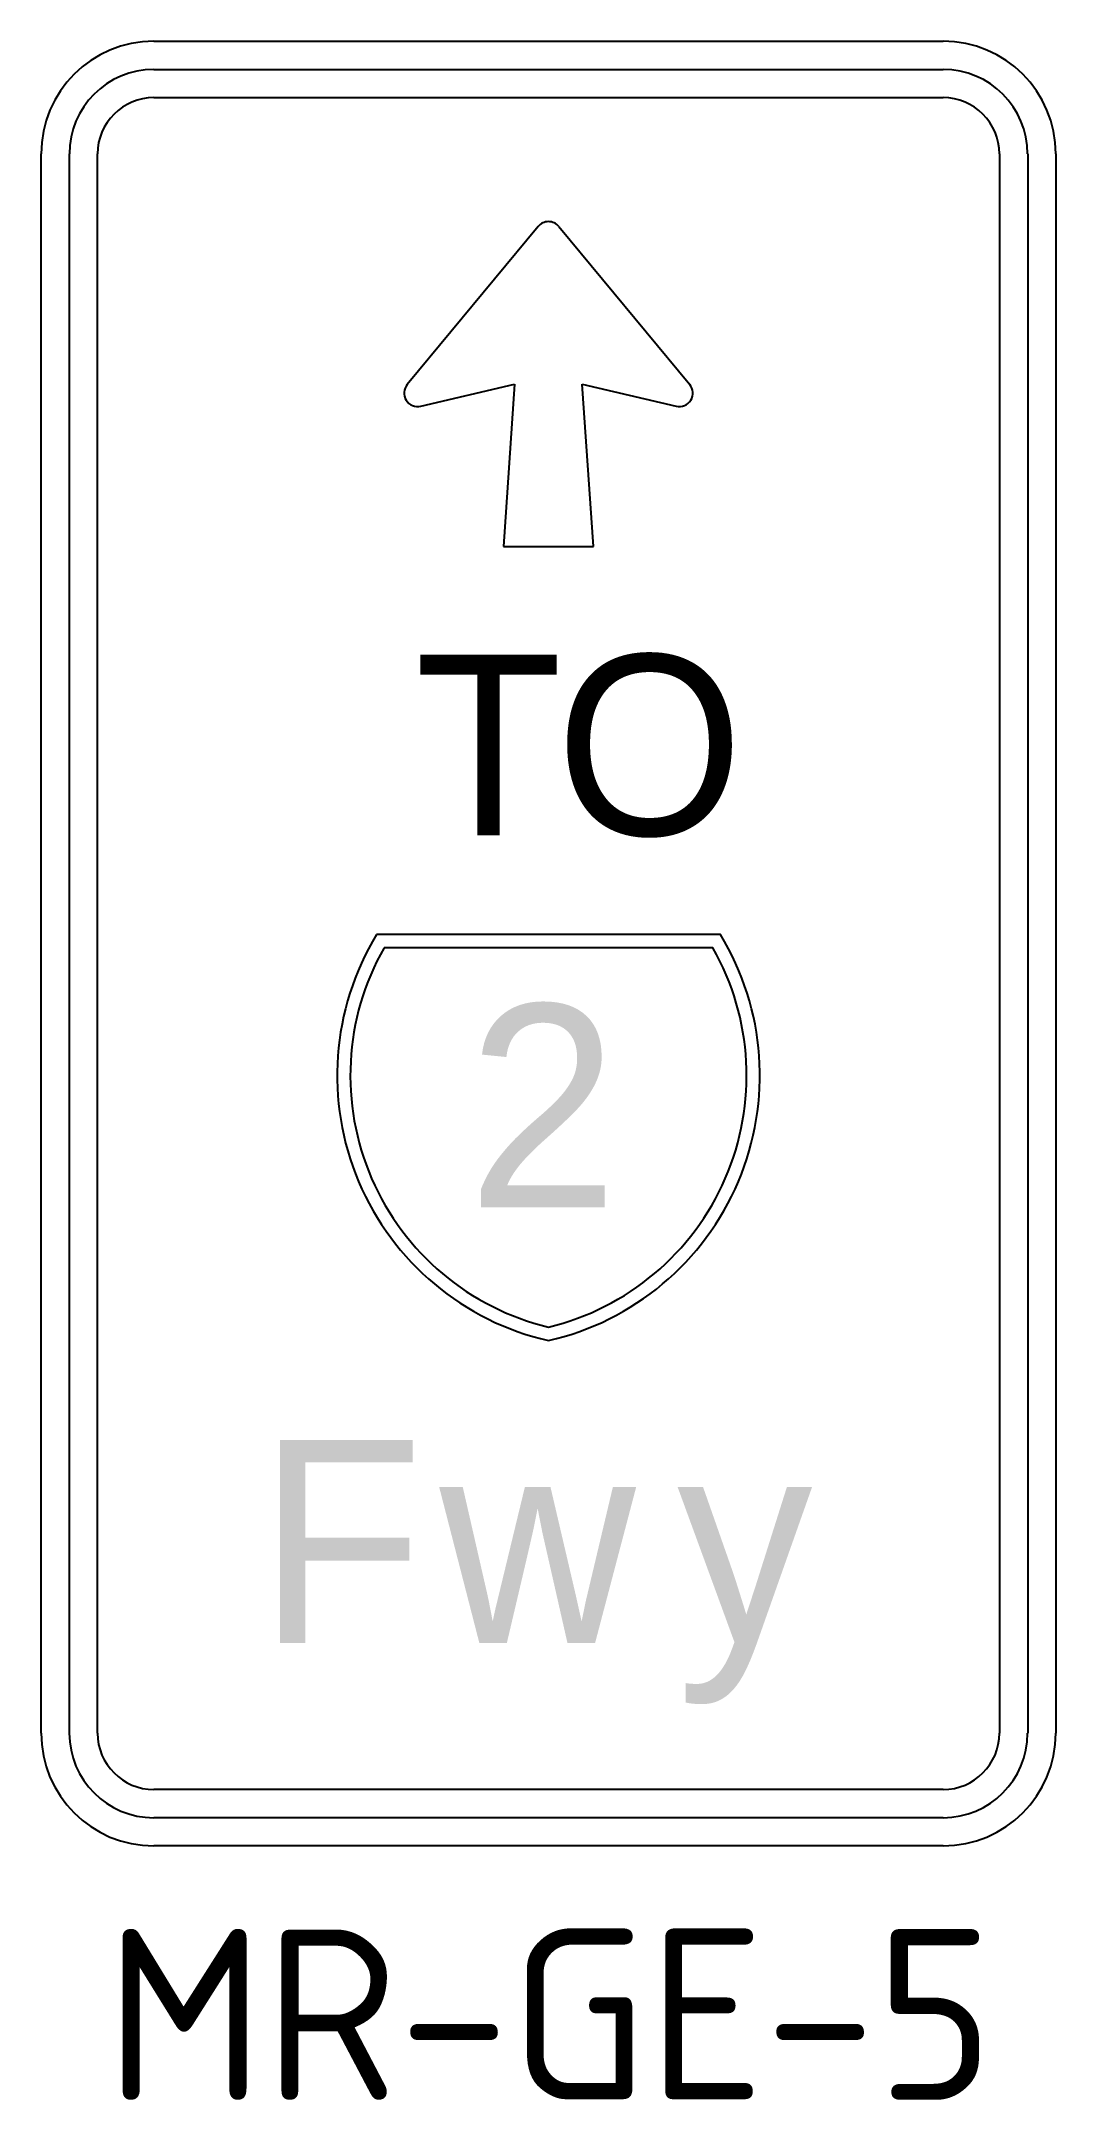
# Model space of a CAD drawing. Extents: x 0.7 to 15.6, y 0.2 to 30.3.
import ezdxf
from ezdxf.enums import TextEntityAlignment as Align

# ---------------------------------------------------------------- set-up
doc = ezdxf.new("R2010")
doc.units = 0
doc.layers.add('L25', color=1, linetype='CONTINUOUS')
doc.layers.add('T25', color=1, linetype='CONTINUOUS')
doc.styles.add('DSERIES', font='Dseries.shx')
doc.styles.add('ESERIES', font='Eseries.shx')
doc.styles.add('ISO', font='iso3098b.shx')
doc.styles.add('MESERIES', font='MEseries.shx')

msp = doc.modelspace()

# ---------------------------------------------------------------- linework, layer by layer
at = {"layer": 'L25'}
for p, q in [((2.393, 30.297), (13.943, 30.297)), ((2.393, 29.885), (13.943, 29.885)), ((2.393, 29.472), (13.943, 29.472)), ((0.743, 5.547), (0.743, 28.647)), ((1.156, 5.547), (1.156, 28.647)), ((1.568, 5.547), (1.568, 28.647)), ((14.768, 28.647), (14.768, 5.547)), ((15.181, 28.647), (15.181, 5.547)), ((15.593, 28.647), (15.593, 5.547)), ((8.016, 27.586), (6.102, 25.276)), ((8.321, 27.586), (10.235, 25.276)), ((6.3, 24.957), (7.673, 25.281)), ((7.673, 25.281), (7.508, 22.905)), ((8.828, 22.905), (8.663, 25.281)), ((8.663, 25.281), (10.037, 24.957)), ((7.508, 22.905), (8.828, 22.905)), ((13.943, 4.722), (2.393, 4.722)), ((13.943, 4.31), (2.393, 4.31)), ((13.943, 3.897), (2.393, 3.897))]:
    msp.add_line(p, q, dxfattribs=at)
for points in [[(5.652, 17.229, 0.511806), (8.168, 11.289, 0.511806), (10.685, 17.229)], [(5.762, 17.036, 0.499229), (8.168, 11.487, 0.499229), (10.574, 17.036)]]:
    msp.add_lwpolyline(points, format="xyb", close=True, dxfattribs=at)
for centre, radius, start, end in [((2.393, 28.647), 1.65, 90, 180), ((13.943, 28.647), 1.65, 0, 90), ((2.393, 28.647), 1.237, 90, 180), ((13.943, 28.647), 1.237, 0, 90), ((2.393, 28.647), 0.825, 90, 180), ((13.943, 28.647), 0.825, 0, 90), ((8.168, 27.459), 0.198, 39.6442, 140.3558), ((6.254, 25.149), 0.198, 140.3558, 283.3008), ((10.082, 25.149), 0.198, 256.6992, 39.6442), ((2.393, 5.547), 1.65, 180, 270), ((2.393, 5.547), 1.238, 180, 270), ((2.393, 5.547), 0.825, 180, 270), ((13.943, 5.547), 1.65, 270, 0), ((13.943, 5.547), 1.237, 270, 0), ((13.943, 5.547), 0.825, 270, 0)]:
    msp.add_arc(centre, radius, start, end, dxfattribs=at)

# ---------------------------------------------------------------- texts
for s, height, style, p in [('T', 2.64, 'DSERIES', (6.214, 18.681)), ('O', 2.64, 'DSERIES', (8.275, 18.681)), ('2', 2.97, 'ESERIES', (6.98, 13.236)), ('F', 2.97, 'MESERIES', (3.912, 6.867)), ('w', 2.97, 'MESERIES', (6.574, 6.867)), ('y', 2.97, 'MESERIES', (10.048, 6.867))]:
    msp.add_text(s, height=height, dxfattribs=dict(at, style=style)).set_placement(p)
at = {"layer": 'T25', "style": 'ISO'}
msp.add_text('MR-GE-5', height=2.5, dxfattribs=at).set_placement((8.185, 0.183), align=Align.CENTER)

doc.saveas('drawing.dxf')
